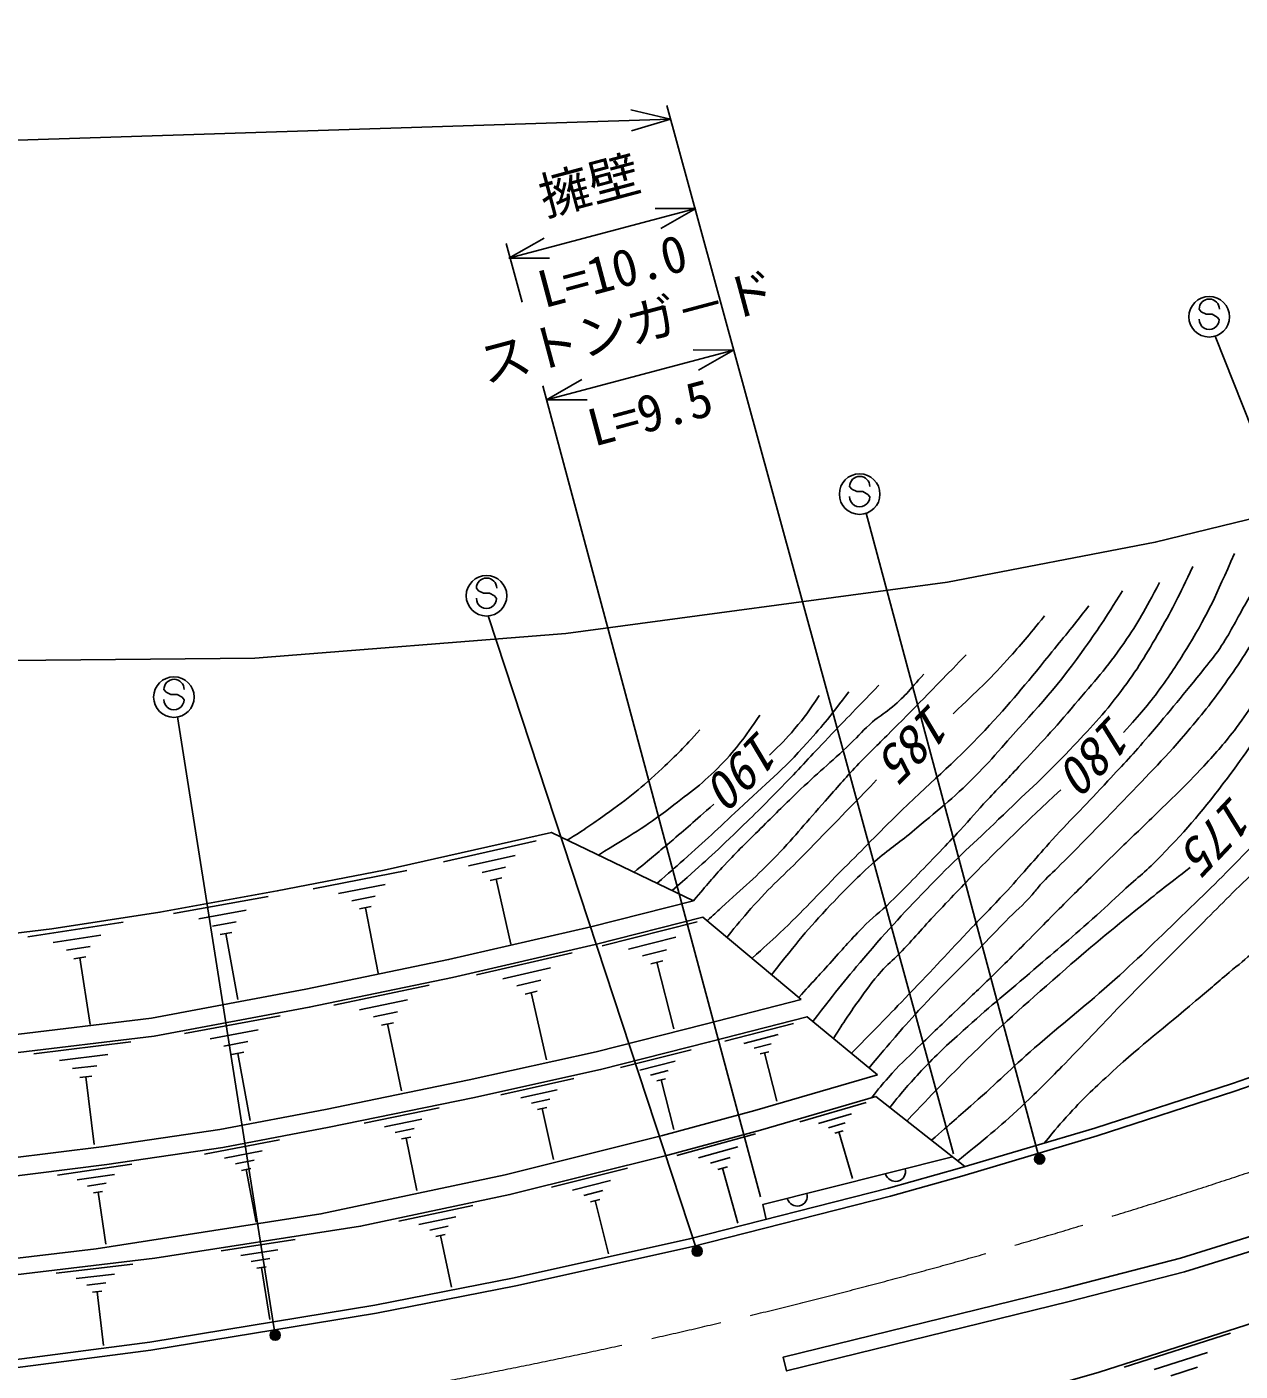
# Model space of a CAD drawing. Units: millimetres at full size, sheet at 1:1000; details may follow other scales. Extents: x 40000 to 680000, y 20000 to 380000.
# Drawn here: x 401774 to 461614, y 271124 to 337438 of the extents above; entities that cross this region are included whole.
import ezdxf
from ezdxf.enums import TextEntityAlignment as Align

# ---------------------------------------------------------------- set-up
doc = ezdxf.new("R2010")
doc.units = ezdxf.units.MM
doc.header["$LTSCALE"] = 1000
doc.header["$PDMODE"] = 32
doc.header["$PDSIZE"] = 500
doc.linetypes.add('CHAIN', pattern=[18.5, 12, -1.5, 3.5, -1.5])
for name, color, linetype, lineweight in [('M-BGD', 7, 'Continuous', 25), ('M-BMK', 2, 'CHAIN', 13), ('M-STR-STRC', 7, 'Continuous', 25)]:
    doc.layers.add(name, color=color, linetype=linetype, lineweight=lineweight)
doc.styles.add('@ＭＳ ゴシック', font='')
doc.styles.add('ＭＳ ゴシック', font='')
doc.styles.get('@ＭＳ ゴシック').set_extended_font_data('@MS Gothic')
doc.styles.get('ＭＳ ゴシック').set_extended_font_data('MS Gothic')

msp = doc.modelspace()

# ---------------------------------------------------------------- linework, layer by layer
at = {"layer": 'M-BGD'}
for p, q in [((433516, 332888), (431568, 333343)), ((447481, 281849), (433333, 333557)), ((433516, 332888), (328414, 329498)), ((431601, 332308), (433516, 332888)), ((434771, 328483), (425547, 326025)), ((434771, 328483), (432771, 328486)), ((433038, 327485), (434771, 328483)), ((427281, 327023), (425547, 326025)), ((426202, 323859), (425415, 326757)), ((425547, 326025), (427547, 326022)), ((436633, 321495), (427409, 319038)), ((436633, 321495), (434633, 321498)), ((434899, 320498), (436633, 321495)), ((437959, 279714), (427224, 319725)), ((429142, 320035), (427409, 319038)), ((427409, 319038), (429409, 319035)), ((422315, 296251), (426891, 297284)), ((423562, 296052), (425850, 296568)), ((415894, 294914), (420508, 295814)), ((424238, 295723), (425382, 295981)), ((417138, 294678), (419445, 295128)), ((424627, 295330), (425199, 295459)), ((424913, 295395), (425636, 292192)), ((409007, 293694), (413672, 294538)), ((417804, 294329), (418958, 294554)), ((410257, 293439), (412590, 293861)), ((418183, 293924), (418760, 294036)), ((418471, 293980), (419101, 290750)), ((401824, 292556), (406515, 293279)), ((410925, 293078), (412091, 293289)), ((430150, 292105), (434837, 293289)), ((403069, 292268), (405414, 292629)), ((411301, 292664), (411884, 292769)), ((411593, 292717), (412183, 289451)), ((431440, 291932), (433784, 292524)), ((403727, 291889), (404900, 292070)), ((432144, 291612), (433316, 291908)), ((404093, 291465), (404679, 291556)), ((404386, 291511), (404892, 288227)), ((423951, 290668), (428677, 291759)), ((432556, 291217), (433142, 291365)), ((432849, 291291), (433677, 288009)), ((425242, 290468), (427605, 291013)), ((416909, 289173), (421620, 290156)), ((425942, 290132), (427123, 290404)), ((426346, 289727), (426937, 289864)), ((426641, 289795), (427405, 286487)), ((418185, 288948), (420540, 289439)), ((409542, 287777), (414275, 288656)), ((418872, 288600), (420050, 288845)), ((410813, 287523), (413180, 287963)), ((419265, 288190), (419854, 288313)), ((419560, 288251), (420248, 284954)), ((436192, 287403), (439586, 288280)), ((402123, 286784), (406902, 287362)), ((411493, 287160), (412676, 287380)), ((437128, 287283), (438825, 287722)), ((437640, 287053), (438488, 287272)), ((403376, 286451), (405765, 286740)), ((411877, 286742), (412468, 286852)), ((412173, 286797), (412788, 283484)), ((431048, 286096), (434537, 286980)), ((437940, 286769), (438364, 286878)), ((438152, 286823), (438766, 284448)), ((404031, 286045), (405226, 286190)), ((432009, 285968), (433753, 286410)), ((432533, 285730), (433406, 285951)), ((404387, 285603), (404985, 285676)), ((404686, 285640), (405091, 282295)), ((425151, 284758), (428750, 285556)), ((432840, 285436), (433276, 285547)), ((433058, 285491), (433677, 283049)), ((426131, 284598), (427930, 284997)), ((426661, 284338), (427560, 284537)), ((448040, 281211), (443641, 284674)), ((418409, 283352), (422102, 284110)), ((426965, 284028), (427415, 284128)), ((427190, 284078), (427749, 281559)), ((439900, 283427), (443178, 284383)), ((419408, 283172), (421255, 283551)), ((440815, 283338), (442454, 283816)), ((441320, 283130), (442140, 283368)), ((410530, 281831), (414240, 282531)), ((419946, 282898), (420869, 283087)), ((420252, 282576), (420714, 282670)), ((420483, 282623), (421014, 280038)), ((433826, 281765), (437711, 282836)), ((441621, 282861), (442031, 282981)), ((441826, 282921), (442495, 280626)), ((411528, 281635), (413382, 281985)), ((434904, 281644), (436847, 282180)), ((403285, 280783), (406954, 281326)), ((412061, 281352), (412989, 281527)), ((435497, 281390), (436468, 281657)), ((435847, 281068), (436332, 281202)), ((404257, 280552), (406091, 280823)), ((412363, 281024), (412827, 281112)), ((412595, 281068), (413085, 278471)), ((427649, 280194), (431399, 281129)), ((428680, 280053), (430555, 280520)), ((436090, 281135), (436839, 278415)), ((404769, 280253), (405687, 280389)), ((405053, 279920), (405512, 279988)), ((405282, 279954), (405662, 277386)), ((429242, 279795), (430180, 280028)), ((420126, 278521), (423762, 279293)), ((429570, 279478), (430039, 279595)), ((429804, 279536), (430459, 276911)), ((421112, 278350), (422930, 278736)), ((421644, 278083), (422553, 278276)), ((421948, 277768), (422403, 277865)), ((411351, 277050), (415009, 277618)), ((422176, 277816), (422716, 275271)), ((412322, 276826), (414151, 277110)), ((412836, 276531), (413751, 276673)), ((403214, 275953), (407001, 276404)), ((404206, 275687), (406099, 275912)), ((413122, 276201), (413579, 276272)), ((413351, 276236), (413749, 273675)), ((404724, 275365), (405671, 275477)), ((405006, 275014), (405479, 275070)), ((405242, 275042), (405558, 272392)), ((455900, 271311), (461148, 272991)), ((457380, 271206), (460004, 272046)), ((458204, 270891), (459516, 271311))]:
    msp.add_line(p, q, dxfattribs=at)
for points in [[(528324, 337438), (519514, 333178), (508041, 327950), (495081, 323053), (485533, 319600), (474360, 316146), (457431, 312016), (447179, 310052), (428353, 307519), (413018, 306287), (397546, 306150), (383373, 306398), (353103, 308225), (223322, 315535), (187784, 319584), (146211, 326583), (117934, 332730)], [(502261, 302777), (495932, 299466), (490253, 296824), (482098, 293250), (476915, 291125), (470489, 288611), (466147, 287024), (461233, 285315), (454442, 283107), (447776, 281133), (444267, 280146), (434462, 277648), (425802, 275722), (418941, 274380), (407837, 272548), (400001, 271538)], [(502449, 302424), (496109, 299107), (490417, 296459), (482255, 292882), (477063, 290754), (470630, 288237), (466282, 286647), (461360, 284935), (454561, 282725), (447887, 280749), (444371, 279760), (434554, 277258), (425884, 275331), (419012, 273986), (407895, 272152), (400048, 271140)], [(434659, 294327), (427643, 297698), (419394, 295837), (414123, 294809), (408332, 293762), (403003, 292941), (397130, 292231), (388260, 291421), (379147, 290894), (373006, 290770), (364737, 290766), (353575, 291165), (336714, 292611), (332711, 287606)], [(434659, 294327), (429587, 293046), (422570, 291427), (415531, 289958), (407921, 288543), (400827, 287685), (394708, 286996), (388120, 286450), (380515, 285993), (376187, 285855), (357755, 285903), (351494, 286226), (332711, 287606)], [(439957, 289461), (435116, 293514), (429798, 292171), (422763, 290548), (415705, 289075), (408057, 287653), (400932, 286791), (394796, 286100), (388184, 285553), (380557, 285094), (373305, 284863), (357728, 284904), (346884, 285462), (333192, 286468), (329375, 281663)], [(439957, 289461), (435222, 288237), (429859, 286878), (423582, 285486), (416507, 284033), (411296, 283049), (405594, 282206), (398424, 281310), (389823, 280428), (382062, 279953), (374733, 279617), (359721, 279645), (349985, 280092), (329375, 281663)], [(443728, 285741), (440257, 288609), (435445, 287365), (430067, 286002), (423770, 284606), (416681, 283150), (411445, 282162), (405715, 281315), (398525, 280416), (389896, 279531), (382110, 279054), (374753, 278717), (359699, 278745), (349930, 279193), (329739, 280732), (326718, 276925)], [(497225, 287563), (490418, 284359), (483357, 281321), (477954, 279147), (469369, 275947), (462300, 273518), (454656, 271070), (448140, 269200), (442763, 267758), (440033, 267144), (439513, 266737), (440008, 263956)], [(443728, 285741), (437685, 283976), (433129, 282746), (425370, 280811), (416275, 278878), (405198, 277156), (395890, 276048), (387150, 275345), (382387, 275073), (366981, 274651), (357581, 274774), (343996, 275578), (326718, 276925)], [(443641, 284674), (437956, 283013), (433380, 281778), (425595, 279836), (418230, 278271), (408083, 276693), (395970, 275251), (387205, 274547), (379074, 274082), (366987, 273751), (357548, 273874), (343934, 274680), (326828, 276014), (324137, 272682)], [(438230, 278608), (438066, 279337), (447432, 281690)]]:
    msp.add_lwpolyline(points, dxfattribs=at)
msp.add_lwpolyline([(467500, 278889), (467266, 279549), (462945, 278020), (458677, 276688), (453014, 275239), (439075, 271809), (439243, 271130), (453185, 274560), (458868, 276014), (463166, 277356)], close=True, dxfattribs=at)
for centre in [(444615, 280982), (439766, 279764)]:
    msp.add_arc(centre, 500, 194.10094, 14.10094, dxfattribs=at)
for points, knots in [([(496825, 328768), (494596, 326591), (494022, 326038), (492209, 324304), (489713, 321918), (488231, 320669), (485761, 318254), (483602, 316143), (482434, 314919), (480330, 312753), (478328, 310694), (477199, 309547), (475253, 307435), (473381, 305403), (472382, 304219), (470579, 302125), (469308, 300651), (468566, 299849), (467368, 298315), (466158, 296767), (465491, 295890), (464335, 294301), (464125, 294011), (464021, 293837), (463805, 293552), (463273, 292850), (462930, 292489), (462317, 291857), (461870, 291397), (461557, 291205), (461070, 290789), (460426, 290239), (460065, 289932), (459421, 289384), (457806, 288010), (456846, 287304), (455285, 285870), (454451, 285103), (453976, 284678), (453214, 283840), (452706, 283282), (452534, 283085), (451957, 282371)], [0, 0, 0, 0, 1, 1, 1, 2, 2, 2, 3, 3, 3, 4, 4, 4, 5, 5, 5, 6, 6, 6, 7, 7, 7, 8, 8, 8, 9, 9, 9, 10, 10, 10, 11, 11, 11, 12, 12, 12, 13, 13, 13, 14, 14, 14, 14]), ([(490203, 325138), (489061, 324042), (488760, 323758), (487818, 322890), (486574, 321743), (485838, 321144), (484581, 320010), (482735, 318345), (481667, 317448), (479879, 315721), (479132, 314999), (478750, 314559), (478019, 313823), (477473, 313274), (477140, 312993), (476614, 312425), (475720, 311459), (475265, 310875), (474439, 309849), (473117, 308207), (472492, 307197), (471202, 305529), (469711, 303602), (468979, 302431), (467326, 300640), (465692, 298869), (464685, 297964), (462939, 296303), (462635, 296013), (462441, 295877), (462137, 295587), (461058, 294557), (460486, 293947), (459431, 292892), (458086, 291549), (457327, 290801), (455997, 289443), (454801, 288223), (454160, 287510), (452963, 286290), (452225, 285539), (451815, 285115), (451051, 284390), (449792, 283195), (449321, 282836), (447685, 281491)], [0, 0, 0, 0, 1, 1, 1, 2, 2, 2, 3, 3, 3, 4, 4, 4, 5, 5, 5, 6, 6, 6, 7, 7, 7, 8, 8, 8, 9, 9, 9, 10, 10, 10, 11, 11, 11, 12, 12, 12, 13, 13, 13, 14, 14, 14, 15, 15, 15, 15]), ([(482567, 320873), (480969, 319225), (480568, 318812), (479286, 317493), (477800, 315965), (476955, 315123), (475479, 313587), (474557, 312627), (474039, 312092), (473138, 311113), (472439, 310352), (472025, 309944), (471378, 309140), (470494, 308040), (470050, 307383), (469250, 306221), (468345, 304906), (467946, 304098), (467033, 302789), (466270, 301695), (465806, 301106), (464953, 300081), (463847, 298750), (463176, 298046), (461978, 296796), (460733, 295497), (460007, 294797), (458713, 293546), (457348, 292225), (456588, 291478), (455171, 290212), (453757, 288948), (452900, 288315), (451474, 287064), (450286, 286022), (449667, 285388), (448484, 284342), (447670, 283621), (447407, 283391), (446385, 282514)], [0, 0, 0, 0, 1, 1, 1, 2, 2, 2, 3, 3, 3, 4, 4, 4, 5, 5, 5, 6, 6, 6, 7, 7, 7, 8, 8, 8, 9, 9, 9, 10, 10, 10, 11, 11, 11, 12, 12, 12, 13, 13, 13, 13]), ([(473979, 316947), (472782, 315951), (472448, 315663), (471517, 314784), (470430, 313758), (469804, 313188), (468859, 312030), (467525, 310398), (466971, 309336), (465802, 307582), (464795, 306072), (464284, 305192), (463274, 303684), (462399, 302379), (461927, 301634), (460984, 300378), (459796, 298797), (459073, 297948), (457702, 296523), (457022, 295816), (456573, 295489), (455851, 294825), (455260, 294282), (454938, 293967), (454339, 293432), (453141, 292361), (452441, 291794), (451224, 290744), (449945, 289641), (449198, 289058), (447949, 287921), (447127, 287174), (446661, 286758), (445902, 285947), (445262, 285262), (445051, 285013), (444332, 284131)], [0, 0, 0, 0, 1, 1, 1, 2, 2, 2, 3, 3, 3, 4, 4, 4, 5, 5, 5, 6, 6, 6, 7, 7, 7, 8, 8, 8, 9, 9, 9, 10, 10, 10, 11, 11, 11, 12, 12, 12, 12]), ([(470399, 315142), (469235, 313575), (468932, 313169), (467968, 311922), (466936, 310586), (466286, 309893), (465280, 308537), (464433, 307394), (464012, 306716), (463213, 305539), (462511, 304505), (462188, 303877), (461440, 302877), (460856, 302096), (460478, 301697), (459823, 300975), (458871, 299926), (458268, 299403), (457258, 298410), (456590, 297752), (456203, 297396), (455532, 296742), (455030, 296252), (454751, 295976), (454253, 295482), (453546, 294780), (453148, 294388), (452446, 293681), (452029, 293260), (451798, 293021), (451380, 292600), (450592, 291807), (450150, 291363), (449352, 290580), (448703, 289943), (448326, 289599), (447670, 288969), (446904, 288233), (446467, 287828), (445710, 287082), (445137, 286517), (444793, 286221), (444264, 285614), (443933, 285235), (443820, 285101), (443447, 284617)], [0, 0, 0, 0, 1, 1, 1, 2, 2, 2, 3, 3, 3, 4, 4, 4, 5, 5, 5, 6, 6, 6, 7, 7, 7, 8, 8, 8, 9, 9, 9, 10, 10, 10, 11, 11, 11, 12, 12, 12, 13, 13, 13, 14, 14, 14, 15, 15, 15, 15]), ([(466518, 313725), (465468, 312301), (465163, 311907), (464386, 310681), (463787, 309736), (463512, 309169), (462926, 308216), (462245, 307107), (461870, 306481), (461130, 305410), (460409, 304368), (459969, 303807), (459154, 302836), (457931, 301380), (457161, 300638), (455847, 299263), (454657, 298016), (453974, 297332), (452760, 296109), (452369, 295715), (452127, 295517), (451755, 295106), (451589, 294922), (451519, 294800), (451355, 294615), (450877, 294074), (450548, 293829), (450045, 293312), (449606, 292860), (449366, 292602), (448928, 292149), (447697, 290877), (446952, 290217), (445759, 288908), (444776, 287829), (444457, 287456), (443314, 286083)], [0, 0, 0, 0, 1, 1, 1, 2, 2, 2, 3, 3, 3, 4, 4, 4, 5, 5, 5, 6, 6, 6, 7, 7, 7, 8, 8, 8, 9, 9, 9, 10, 10, 10, 11, 11, 11, 12, 12, 12, 12]), ([(463829, 312615), (462887, 310818), (462648, 310342), (461842, 308912), (461368, 308069), (461140, 307574), (460607, 306767), (460345, 306371), (460157, 306178), (459862, 305806), (458805, 304473), (458194, 303741), (457092, 302445), (456339, 301559), (455883, 301093), (455095, 300237), (454037, 299088), (453402, 298482), (452348, 297329), (451528, 296432), (451104, 295898), (450283, 295002), (449557, 294209), (449127, 293786), (448387, 293005), (447177, 291727), (446510, 291000), (445291, 289730), (444187, 288579), (443833, 288217), (442445, 286801)], [0, 0, 0, 0, 1, 1, 1, 2, 2, 2, 3, 3, 3, 4, 4, 4, 5, 5, 5, 6, 6, 6, 7, 7, 7, 8, 8, 8, 9, 9, 9, 10, 10, 10, 10]), ([(461339, 311454), (460360, 309292), (460111, 308619), (459082, 306936), (458555, 306076), (458261, 305591), (457661, 304779), (457012, 303899), (456746, 303611), (455863, 302634)], [0, 0, 0, 0, 1, 1, 1, 2, 2, 2, 3, 3, 3, 3]), ([(459282, 310811), (458565, 309300), (458356, 308863), (457667, 307666), (456968, 306453), (456573, 305768), (455728, 304653), (454824, 303462), (454240, 302855), (453212, 301769), (451983, 300472), (451223, 299817), (449940, 298573), (448648, 297320), (447879, 296663), (446621, 295375), (445265, 293987), (444514, 293199), (443250, 291727), (442152, 290450), (441798, 290005), (440535, 288379)], [0, 0, 0, 0, 1, 1, 1, 2, 2, 2, 3, 3, 3, 4, 4, 4, 5, 5, 5, 6, 6, 6, 7, 7, 7, 7]), ([(457635, 310024), (456879, 308589), (456638, 308149), (455875, 307026), (455029, 305781), (454437, 305169), (453467, 304018), (452427, 302783), (451799, 302129), (450704, 300943), (450107, 300296), (449753, 299952), (449154, 299308), (448617, 298730), (448335, 298388), (447802, 297807), (447415, 297386), (447193, 297155), (446797, 296742), (445862, 295764), (445340, 295215), (444374, 294268), (443844, 293747), (443492, 293513), (442971, 292982), (442323, 292323), (441998, 291918), (441374, 291235), (440776, 290579), (440589, 290374), (439843, 289556)], [0, 0, 0, 0, 1, 1, 1, 2, 2, 2, 3, 3, 3, 4, 4, 4, 5, 5, 5, 6, 6, 6, 7, 7, 7, 8, 8, 8, 9, 9, 9, 10, 10, 10, 10]), ([(455807, 309623), (454913, 308158), (454624, 307741), (453796, 306582), (452405, 304634), (451428, 303694), (449860, 301885), (449371, 301321), (449084, 301015), (448560, 300483), (447417, 299324), (446675, 298781), (445435, 297726), (444736, 297132), (444284, 296871), (443598, 296262), (442713, 295475), (442253, 294993), (441434, 294136), (440211, 292856), (439843, 292358), (438499, 290681)], [0, 0, 0, 0, 1, 1, 1, 2, 2, 2, 3, 3, 3, 4, 4, 4, 5, 5, 5, 6, 6, 6, 7, 7, 7, 7]), ([(454149, 308880), (453220, 307688), (452968, 307378), (452193, 306430), (450987, 304958), (450325, 304117), (449019, 302733), (447383, 300999), (446323, 300171), (444626, 298496), (443542, 297426), (442951, 296811), (441877, 295731), (440717, 294564), (440107, 293870), (438908, 292744), (438378, 292247), (438205, 292081), (437538, 291486)], [0, 0, 0, 0, 1, 1, 1, 2, 2, 2, 3, 3, 3, 4, 4, 4, 5, 5, 5, 6, 6, 6, 6]), ([(451965, 308381), (451118, 307327), (450870, 307034), (450124, 306210), (449138, 305122), (448759, 304782), (447460, 303555)], [0, 0, 0, 0, 1, 1, 1, 2, 2, 2, 2]), ([(448106, 306458), (446203, 304511), (445724, 304016), (444183, 302465), (443609, 301887), (443270, 301582), (442711, 300989), (442084, 300323), (441756, 299930), (441147, 299248), (440213, 298203), (439734, 297576), (438764, 296565), (437749, 295506), (437111, 294982), (436031, 293990), (435754, 293736), (435667, 293655), (435321, 293342)], [0, 0, 0, 0, 1, 1, 1, 2, 2, 2, 3, 3, 3, 4, 4, 4, 5, 5, 5, 6, 6, 6, 6]), ([(446015, 305511), (445271, 304673), (445062, 304383), (444332, 303789), (444012, 303529), (443802, 303423), (443489, 303154), (443036, 302764), (442831, 302494), (442398, 302083), (441381, 301116), (440767, 300621), (439753, 299649), (439046, 298971), (438659, 298581), (437966, 297889), (437267, 297191), (436855, 296818), (436186, 296091), (435568, 295421), (435370, 295185), (434659, 294327)], [0, 0, 0, 0, 1, 1, 1, 2, 2, 2, 3, 3, 3, 4, 4, 4, 5, 5, 5, 6, 6, 6, 7, 7, 7, 7]), ([(442317, 304640), (441396, 303419), (441105, 303068), (440261, 302118), (439042, 300745), (438221, 300108), (436886, 298848), (435839, 297860), (435253, 297307), (434178, 296350), (433666, 295895), (433501, 295747), (432859, 295192)], [0, 0, 0, 0, 1, 1, 1, 2, 2, 2, 3, 3, 3, 4, 4, 4, 4]), ([(443790, 304958), (442490, 303612), (442161, 303273), (441125, 302185), (440297, 301316), (439850, 300813), (439012, 299954), (438098, 299018), (437580, 298499), (436635, 297594), (435479, 296486), (435080, 296141), (433605, 294834)], [0, 0, 0, 0, 1, 1, 1, 2, 2, 2, 3, 3, 3, 4, 4, 4, 4]), ([(440848, 304450), (440316, 303656), (440158, 303410), (439640, 302803), (439185, 302269), (439004, 302089), (438397, 301507)], [0, 0, 0, 0, 1, 1, 1, 2, 2, 2, 2]), ([(437922, 303487), (437119, 302305), (436844, 301908), (436002, 301027), (435120, 300103), (434516, 299696), (433502, 298919), (432188, 297911), (431667, 297618), (429963, 296584)], [0, 0, 0, 0, 1, 1, 1, 2, 2, 2, 3, 3, 3, 3]), ([(434970, 302761), (434127, 301835), (433868, 301570), (433110, 300859), (432083, 299895), (431461, 299399), (430315, 298580), (429595, 298065), (429340, 297889), (428430, 297320)], [0, 0, 0, 0, 1, 1, 1, 2, 2, 2, 3, 3, 3, 3]), ([(443686, 300287), (441964, 298507), (441530, 298057), (440140, 296637), (439106, 295580), (438460, 295051), (437488, 293938), (437013, 293395), (436848, 293209), (436302, 292521)], [0, 0, 0, 0, 1, 1, 1, 2, 2, 2, 3, 3, 3, 3]), ([(452765, 299804), (450857, 297999), (450342, 297532), (448850, 296014), (447977, 295125), (447496, 294619), (446640, 293713), (445913, 292945), (445544, 292478), (444808, 291718), (444467, 291365), (444230, 291212), (443908, 290843), (443434, 290301), (443208, 289964), (442787, 289381), (442279, 288678), (442126, 288427), (441560, 287533)], [0, 0, 0, 0, 1, 1, 1, 2, 2, 2, 3, 3, 3, 4, 4, 4, 5, 5, 5, 6, 6, 6, 6]), ([(435659, 299099), (434617, 298177), (434349, 297936), (433493, 297209), (432808, 296628), (432586, 296443), (431725, 295737)], [0, 0, 0, 0, 1, 1, 1, 2, 2, 2, 2]), ([(459147, 295963), (457991, 295074), (457692, 294836), (456771, 294099), (455159, 292809), (454270, 292068), (452716, 290709), (450883, 289104), (449856, 288202), (448124, 286489), (446951, 285330), (446564, 284937), (445182, 283461)], [0, 0, 0, 0, 1, 1, 1, 2, 2, 2, 3, 3, 3, 4, 4, 4, 4])]:
    msp.add_open_spline(points, degree=3, knots=knots, dxfattribs=at)
at = {"layer": 'M-BMK'}
msp.add_arc((366104, 568732), 303374, 276.61594, 289.62078, dxfattribs=at)
at = {"layer": 'M-STR-STRC'}
for p, q in [((459592, 323515), (459698, 323379)), ((459698, 323379), (459943, 323267)), ((459943, 323267), (460243, 323265)), ((460243, 323265), (460488, 323125)), ((460488, 323125), (460588, 323007)), ((473468, 289102), (460388, 322182)), ((442352, 314767), (442458, 314631)), ((442458, 314631), (442703, 314519)), ((442703, 314519), (443004, 314517)), ((443004, 314517), (443249, 314377)), ((443249, 314377), (443348, 314259)), ((451725, 281587), (443175, 313443)), ((423947, 309754), (424052, 309618)), ((424052, 309618), (424298, 309506)), ((424298, 309506), (424598, 309504)), ((424598, 309504), (424843, 309364)), ((424843, 309364), (424943, 309246)), ((424531, 308379), (434831, 277037)), ((408530, 304755), (408636, 304619)), ((408636, 304619), (408881, 304507)), ((408881, 304507), (409182, 304505)), ((409182, 304505), (409426, 304365)), ((409426, 304365), (409526, 304247)), ((414022, 272895), (409207, 303393))]:
    msp.add_line(p, q, dxfattribs=at)
for centre, radius in [((460089, 323136), 1000), ((442849, 314388), 1000), ((424444, 309375), 1000), ((409027, 304376), 1000), ((451725, 281587), 250), ((451725, 281587), 200), ((451725, 281587), 150), ((451725, 281587), 100), ((451725, 281587), 50), ((451725, 281587), 20), ((434831, 277037), 250), ((434831, 277037), 200), ((434831, 277037), 150), ((434831, 277037), 100), ((434831, 277037), 50), ((434831, 277037), 20), ((414022, 272895), 250), ((414022, 272895), 200), ((414022, 272895), 150), ((414022, 272895), 100), ((414022, 272895), 50), ((414022, 272895), 20)]:
    msp.add_circle(centre, radius, dxfattribs=at)
for centre, start, end in [((460092, 323511), 359.55488, 179.55488), ((460088, 323011), 179.55488, 359.55488), ((442852, 314763), 359.55488, 179.55488), ((442848, 314263), 179.55488, 359.55488), ((424447, 309750), 359.55488, 179.55488), ((424443, 309250), 179.55488, 359.55488), ((409030, 304751), 359.55488, 179.55488), ((409026, 304251), 179.55488, 359.55488)]:
    msp.add_arc(centre, 500, start, end, dxfattribs=at)
for p in [(451725, 281587), (434831, 277037), (414022, 272895)]:
    msp.add_point(p, dxfattribs=at)

# ---------------------------------------------------------------- texts
at = {"layer": 'M-BGD', "style": 'ＭＳ ゴシック'}
for s, p in [('擁壁', (429902, 328220)), ('ストンガ－ド', (431763, 321233))]:
    msp.add_text(s, height=1833, rotation=14.919, dxfattribs=at).set_placement(p, align=Align.BOTTOM_CENTER)
at = {"layer": 'M-BGD', "style": '@ＭＳ ゴシック'}
for s, p in [('L=10.0', (430417, 326288)), ('L=9.5', (432278, 319300))]:
    msp.add_text(s, height=1833, rotation=14.919, dxfattribs=at).set_placement(p, align=Align.TOP_CENTER)
at = {"layer": 'M-BGD', "style": 'ＭＳ ゴシック', "oblique": 15}
for s, rotation, p in [('185', 225.875, (445691, 302175)), ('180', 226.863, (454625, 301597)), ('190', 225.763, (437241, 300860)), ('175', 226.614, (460590, 297602))]:
    msp.add_text(s, height=1833, rotation=rotation, dxfattribs=at).set_placement(p, align=Align.MIDDLE_CENTER)

doc.saveas('drawing.dxf')
